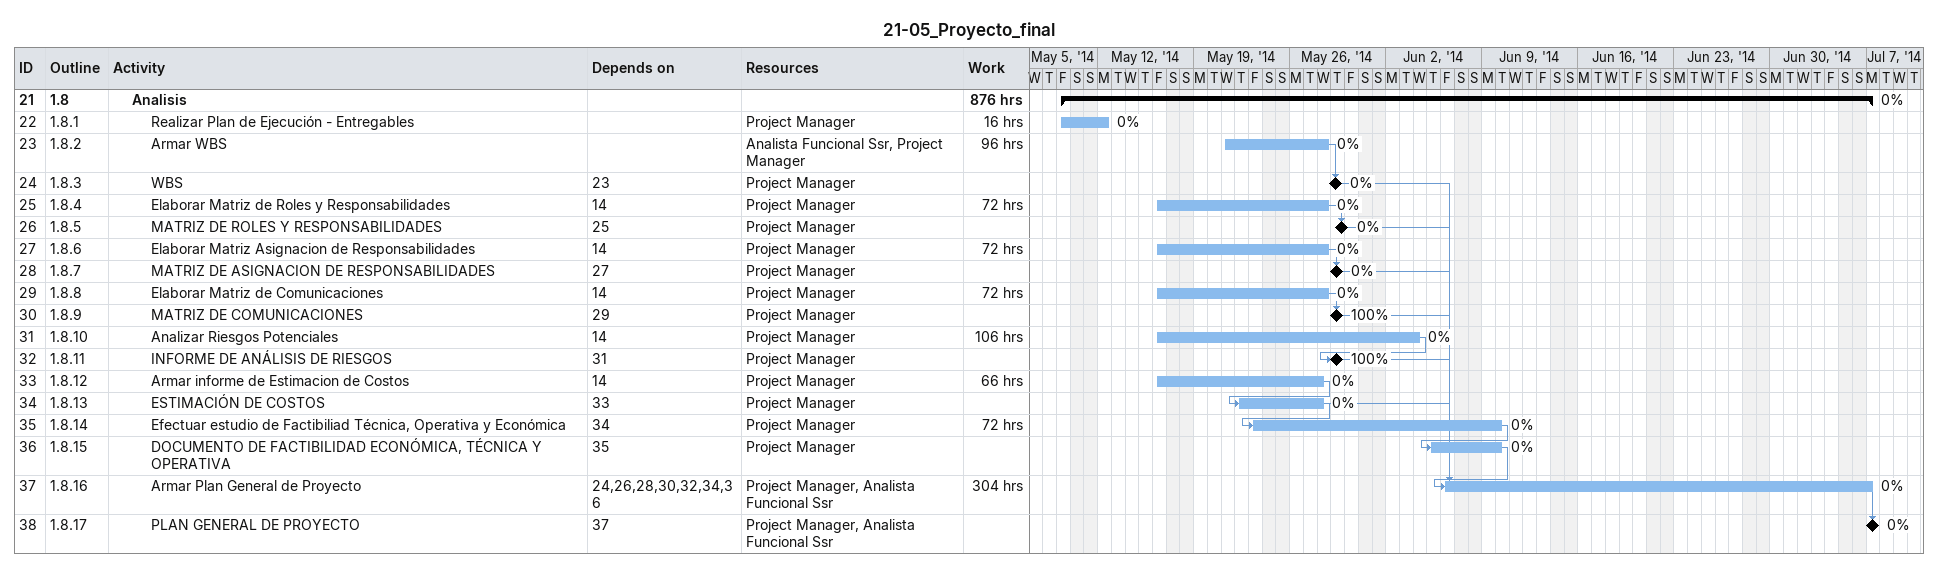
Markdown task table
21-05_Proyecto_final

| ID | WBS | Task | Start | Finish | Predecessors | Resources | % complete | Work (h) |
|---|---|---|---|---|---|---|---|---|
| 21 | 1.8 | **Analisis** | 2014-05-09 | 2014-07-07 |  |  | 0 | 876 |
| 22 | 1.8.1 | Realizar Plan de Ejecución - Entregables | 2014-05-09 | 2014-05-12 |  | Project Manager | 0 | 16 |
| 23 | 1.8.2 | Armar WBS | 2014-05-21 | 2014-05-28 |  | Analista Funcional Ssr, Project Manager | 0 | 96 |
| 24 | 1.8.3 | WBS (milestone) | 2014-05-29 | 2014-05-29 | 23 | Project Manager | 0 |  |
| 25 | 1.8.4 | Elaborar Matriz de Roles y Responsabilidades | 2014-05-16 | 2014-05-28 | 14 | Project Manager | 0 | 72 |
| 26 | 1.8.5 | MATRIZ DE ROLES Y RESPONSABILIDADES (milestone) | 2014-05-29 | 2014-05-29 | 25 | Project Manager | 0 |  |
| 27 | 1.8.6 | Elaborar Matriz Asignacion de Responsabilidades | 2014-05-16 | 2014-05-28 | 14 | Project Manager | 0 | 72 |
| 28 | 1.8.7 | MATRIZ DE ASIGNACION DE RESPONSABILIDADES (milestone) | 2014-05-29 | 2014-05-29 | 27 | Project Manager | 0 |  |
| 29 | 1.8.8 | Elaborar Matriz de Comunicaciones | 2014-05-16 | 2014-05-28 | 14 | Project Manager | 0 | 72 |
| 30 | 1.8.9 | MATRIZ DE COMUNICACIONES (milestone) | 2014-05-29 | 2014-05-29 | 29 | Project Manager | 100 |  |
| 31 | 1.8.10 | Analizar Riesgos Potenciales | 2014-05-16 | 2014-06-04 | 14 | Project Manager | 0 | 106 |
| 32 | 1.8.11 | INFORME DE ANÁLISIS DE RIESGOS (milestone) | 2014-05-29 | 2014-05-29 | 31 | Project Manager | 100 |  |
| 33 | 1.8.12 | Armar informe de Estimacion de Costos | 2014-05-16 | 2014-05-28 | 14 | Project Manager | 0 | 66 |
| 34 | 1.8.13 | ESTIMACIÓN DE COSTOS | 2014-05-22 | 2014-05-28 | 33 | Project Manager | 0 |  |
| 35 | 1.8.14 | Efectuar estudio de Factibiliad Técnica, Operativa y Económica | 2014-05-23 | 2014-06-10 | 34 | Project Manager | 0 | 72 |
| 36 | 1.8.15 | DOCUMENTO DE FACTIBILIDAD ECONÓMICA, TÉCNICA Y OPERATIVA | 2014-06-05 | 2014-06-10 | 35 | Project Manager | 0 |  |
| 37 | 1.8.16 | Armar Plan General de Proyecto | 2014-06-06 | 2014-07-07 | 24, 26, 28, 30, 32, 34, 36 | Project Manager, Analista Funcional Ssr | 0 | 304 |
| 38 | 1.8.17 | PLAN GENERAL DE PROYECTO (milestone) | 2014-07-07 | 2014-07-07 | 37 | Project Manager, Analista Funcional Ssr | 0 |  |
